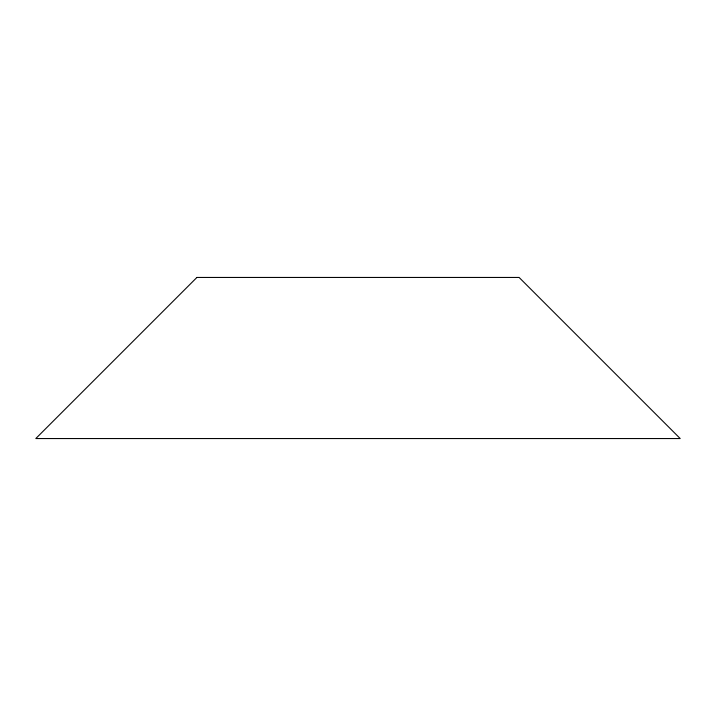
<?xml version="1.0" encoding="UTF-8"?>
<svg xmlns="http://www.w3.org/2000/svg" width="716" height="716" viewBox="0 0 716 716"><rect width="100%" height="100%" fill="white"/><g stroke="black" fill="none" stroke-linecap="round" stroke-linejoin="round"><path stroke-width="1.07" d="M196.9 277.45L35.8 438.55L680.2 438.55L519.1 277.45L196.9 277.45"/></g></svg>
